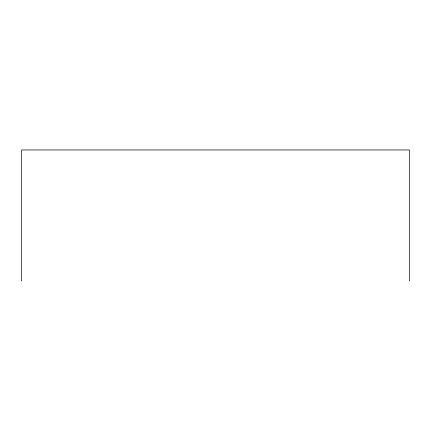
<?xml version="1.0" encoding="UTF-8"?>
<svg xmlns="http://www.w3.org/2000/svg" width="431" height="431" viewBox="0 0 431 431"><rect width="100%" height="100%" fill="white"/><g stroke="black" fill="none" stroke-linecap="round" stroke-linejoin="round"><path stroke-width="0.65" d="M409.45 281.034L409.45 149.966L21.55 149.966L21.55 281.034"/></g></svg>
